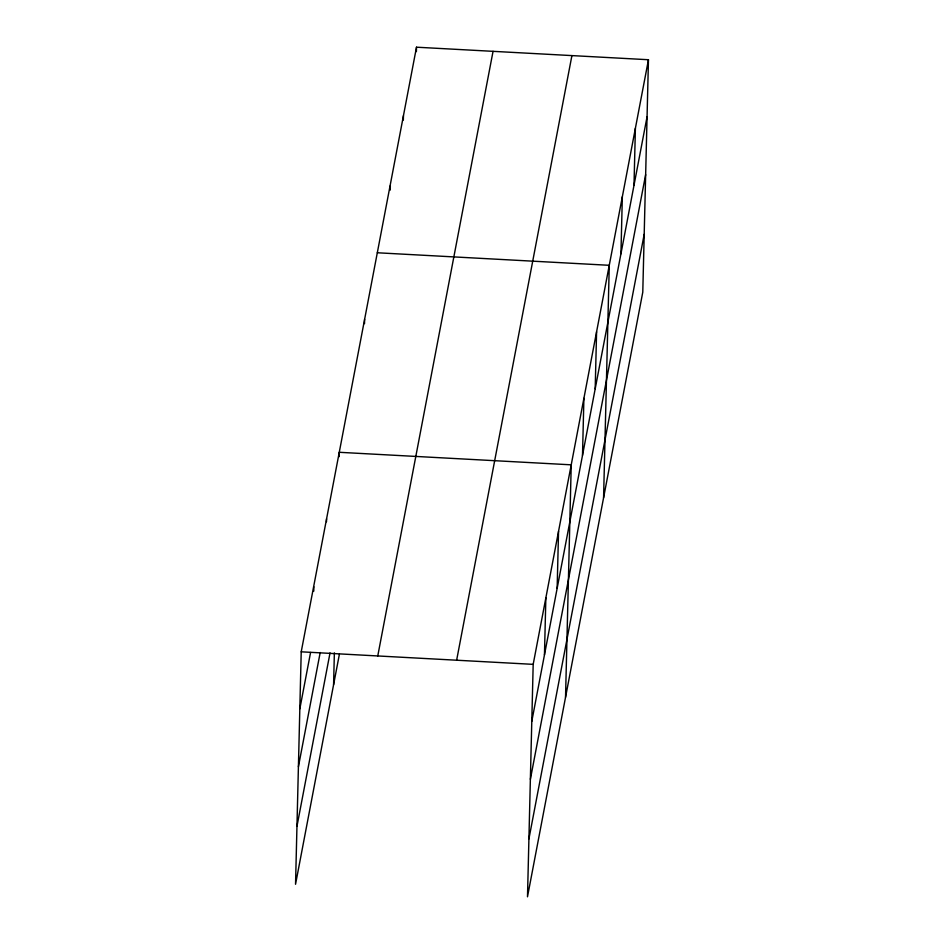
<?xml version="1.0" encoding="UTF-8"?>
<svg xmlns="http://www.w3.org/2000/svg" width="944" height="944" viewBox="0 0 944 944"><rect width="100%" height="100%" fill="white"/><g stroke="black" fill="none" stroke-linecap="round" stroke-linejoin="round"><path stroke-width="1.42" d="M648.457 59.732L533.183 664.352L527.495 896.8L642.781 292.18L648.457 59.732L416.505 47.2L301.219 651.82L295.543 884.268L339.368 654.381M313.762 591.168L313.868 586.779M326.506 521.737L326.577 518.811M333.586 684.742L334.365 652.906M339.156 456.684L339.262 452.294L571.226 464.826L565.539 697.274M364.514 323.662L364.62 319.284M390.226 190.098L390.332 185.708M403.336 120.112L403.442 115.723M416.398 51.59L416.505 47.2M544.464 654.876L545.856 597.847M557.149 588.372L558.541 531.342M582.507 455.362L583.899 398.321M595.192 388.845L596.584 331.816M603.582 497.748L609.269 265.299L377.305 252.768M620.94 253.818L622.332 196.777M634.002 185.295L635.395 128.254M299.826 708.861L310.576 652.469M298.41 766.74L320.193 652.516M296.947 826.378L330.034 652.882M377.765 655.962L493.051 51.33M456.636 660.222L571.911 55.602M531.779 721.393L647.065 116.773M530.375 779.272L645.649 174.652M528.911 838.909L644.197 234.289M301.219 651.82L533.183 664.352"/></g></svg>
